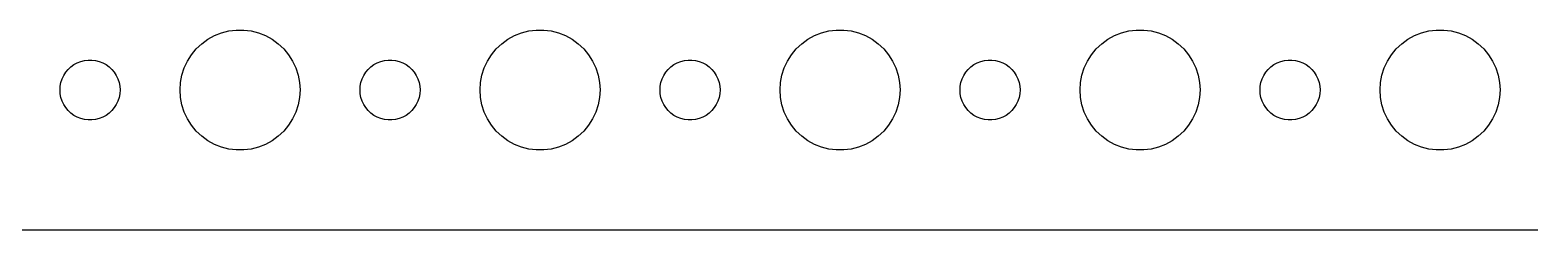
# Model space of a CAD drawing. Header units: metres. Extents: x -150 to 150, y -149 to 149.
# Drawn here: x -3 to 72, y -149.5 to -139.5 of the extents above; entities that cross this region are included whole.
import ezdxf

# ---------------------------------------------------------------- set-up
doc = ezdxf.new("R2010")
doc.units = ezdxf.units.M

msp = doc.modelspace()

# ---------------------------------------------------------------- linework, layer by layer
for p, q in [((5.31308, -140.446), (5.58772, -140.188)), ((5.58772, -140.188), (5.89252, -139.967)), ((5.89252, -139.967), (6.22266, -139.786)), ((6.22266, -139.786), (6.57294, -139.647)), ((6.57294, -139.647), (6.93785, -139.553)), ((6.93785, -139.553), (7.31161, -139.506)), ((7.31161, -139.506), (7.68837, -139.506)), ((7.68837, -139.506), (8.06213, -139.553)), ((8.06213, -139.553), (8.42705, -139.647)), ((8.42705, -139.647), (8.77733, -139.786)), ((8.77733, -139.786), (9.10747, -139.967)), ((9.10747, -139.967), (9.41226, -140.188)), ((9.41226, -140.188), (9.6869, -140.446)), ((20.3131, -140.446), (20.5877, -140.188)), ((20.5877, -140.188), (20.8925, -139.967)), ((20.8925, -139.967), (21.2227, -139.786)), ((21.2227, -139.786), (21.5729, -139.647)), ((21.5729, -139.647), (21.9379, -139.553)), ((21.9379, -139.553), (22.3116, -139.506)), ((22.3116, -139.506), (22.6884, -139.506)), ((22.6884, -139.506), (23.0621, -139.553)), ((23.0621, -139.553), (23.427, -139.647)), ((23.427, -139.647), (23.7773, -139.786)), ((23.7773, -139.786), (24.1075, -139.967)), ((24.1075, -139.967), (24.4123, -140.188)), ((24.4123, -140.188), (24.6869, -140.446)), ((35.3131, -140.446), (35.5877, -140.188)), ((35.5877, -140.188), (35.8925, -139.967)), ((35.8925, -139.967), (36.2227, -139.786)), ((36.2227, -139.786), (36.5729, -139.647)), ((36.5729, -139.647), (36.9379, -139.553)), ((36.9379, -139.553), (37.3116, -139.506)), ((37.3116, -139.506), (37.6884, -139.506)), ((37.6884, -139.506), (38.0621, -139.553)), ((38.0621, -139.553), (38.427, -139.647)), ((38.427, -139.647), (38.7773, -139.786)), ((38.7773, -139.786), (39.1075, -139.967)), ((39.1075, -139.967), (39.4123, -140.188)), ((39.4123, -140.188), (39.6869, -140.446)), ((50.3131, -140.446), (50.5877, -140.188)), ((50.5877, -140.188), (50.8925, -139.967)), ((50.8925, -139.967), (51.2227, -139.786)), ((51.2227, -139.786), (51.5729, -139.647)), ((51.5729, -139.647), (51.9379, -139.553)), ((51.9379, -139.553), (52.3116, -139.506)), ((52.3116, -139.506), (52.6884, -139.506)), ((52.6884, -139.506), (53.0621, -139.553)), ((53.0621, -139.553), (53.427, -139.647)), ((53.427, -139.647), (53.7773, -139.786)), ((53.7773, -139.786), (54.1075, -139.967)), ((54.1075, -139.967), (54.4123, -140.188)), ((54.4123, -140.188), (54.6869, -140.446)), ((65.3131, -140.446), (65.5877, -140.188)), ((65.5877, -140.188), (65.8925, -139.967)), ((65.8925, -139.967), (66.2227, -139.786)), ((66.2227, -139.786), (66.573, -139.647)), ((66.573, -139.647), (66.9379, -139.553)), ((66.9379, -139.553), (67.3116, -139.506)), ((67.3116, -139.506), (67.6884, -139.506)), ((67.6884, -139.506), (68.0621, -139.553)), ((68.0621, -139.553), (68.427, -139.647)), ((68.427, -139.647), (68.7773, -139.786)), ((68.7773, -139.786), (69.1075, -139.967)), ((69.1075, -139.967), (69.4123, -140.188)), ((69.4123, -140.188), (69.6869, -140.446)), ((4.87108, -141.055), (5.07294, -140.737)), ((5.07294, -140.737), (5.31308, -140.446)), ((9.6869, -140.446), (9.92705, -140.737)), ((9.92705, -140.737), (10.1289, -141.055)), ((19.8711, -141.055), (20.0729, -140.737)), ((20.0729, -140.737), (20.3131, -140.446)), ((24.6869, -140.446), (24.927, -140.737)), ((24.927, -140.737), (25.1289, -141.055)), ((34.8711, -141.055), (35.0729, -140.737)), ((35.0729, -140.737), (35.3131, -140.446)), ((39.6869, -140.446), (39.927, -140.737)), ((39.927, -140.737), (40.1289, -141.055)), ((49.8711, -141.055), (50.0729, -140.737)), ((50.0729, -140.737), (50.3131, -140.446)), ((54.6869, -140.446), (54.927, -140.737)), ((54.927, -140.737), (55.1289, -141.055)), ((64.8711, -141.055), (65.073, -140.737)), ((65.073, -140.737), (65.3131, -140.446)), ((69.6869, -140.446), (69.927, -140.737)), ((69.927, -140.737), (70.1289, -141.055)), ((-1.31445, -141.777), (-1.21352, -141.618)), ((-1.21352, -141.618), (-1.09344, -141.473)), ((-1.09344, -141.473), (-0.95613, -141.344)), ((-0.95613, -141.344), (-0.80373, -141.234)), ((-0.80373, -141.234), (-0.63866, -141.143)), ((-0.63866, -141.143), (-0.46352, -141.073)), ((-0.46352, -141.073), (-0.28107, -141.027)), ((-0.28107, -141.027), (-0.09418, -141.003)), ((-0.09418, -141.003), (0.09418, -141.003)), ((0.09418, -141.003), (0.28107, -141.027)), ((0.28107, -141.027), (0.46352, -141.073)), ((0.46352, -141.073), (0.63866, -141.143)), ((0.63866, -141.143), (0.80373, -141.234)), ((0.80373, -141.234), (0.95613, -141.344)), ((0.95613, -141.344), (1.09344, -141.473)), ((1.09344, -141.473), (1.21352, -141.618)), ((1.21352, -141.618), (1.31445, -141.777)), ((4.59424, -141.754), (4.71066, -141.396)), ((4.71066, -141.396), (4.87108, -141.055)), ((10.1289, -141.055), (10.2893, -141.396)), ((10.2893, -141.396), (10.4057, -141.754)), ((13.6855, -141.777), (13.7865, -141.618)), ((13.7865, -141.618), (13.9065, -141.473)), ((13.9065, -141.473), (14.0439, -141.344)), ((14.0439, -141.344), (14.1963, -141.234)), ((14.1963, -141.234), (14.3613, -141.143)), ((14.3613, -141.143), (14.5365, -141.073)), ((14.5365, -141.073), (14.7189, -141.027)), ((14.7189, -141.027), (14.9058, -141.003)), ((14.9058, -141.003), (15.0942, -141.003)), ((15.0942, -141.003), (15.2811, -141.027)), ((15.2811, -141.027), (15.4635, -141.073)), ((15.4635, -141.073), (15.6387, -141.143)), ((15.6387, -141.143), (15.8037, -141.234)), ((15.8037, -141.234), (15.9561, -141.344)), ((15.9561, -141.344), (16.0934, -141.473)), ((16.0934, -141.473), (16.2135, -141.618)), ((16.2135, -141.618), (16.3145, -141.777)), ((19.5942, -141.754), (19.7107, -141.396)), ((19.7107, -141.396), (19.8711, -141.055)), ((25.1289, -141.055), (25.2893, -141.396)), ((25.2893, -141.396), (25.4057, -141.754)), ((28.6855, -141.777), (28.7865, -141.618)), ((28.7865, -141.618), (28.9065, -141.473)), ((28.9065, -141.473), (29.0439, -141.344)), ((29.0439, -141.344), (29.1963, -141.234)), ((29.1963, -141.234), (29.3613, -141.143)), ((29.3613, -141.143), (29.5365, -141.073)), ((29.5365, -141.073), (29.7189, -141.027)), ((29.7189, -141.027), (29.9058, -141.003)), ((29.9058, -141.003), (30.0942, -141.003)), ((30.0942, -141.003), (30.2811, -141.027)), ((30.2811, -141.027), (30.4635, -141.073)), ((30.4635, -141.073), (30.6387, -141.143)), ((30.6387, -141.143), (30.8037, -141.234)), ((30.8037, -141.234), (30.9561, -141.344)), ((30.9561, -141.344), (31.0934, -141.473)), ((31.0934, -141.473), (31.2135, -141.618)), ((31.2135, -141.618), (31.3145, -141.777)), ((34.5942, -141.754), (34.7107, -141.396)), ((34.7107, -141.396), (34.8711, -141.055)), ((40.1289, -141.055), (40.2893, -141.396)), ((40.2893, -141.396), (40.4057, -141.754)), ((43.6855, -141.777), (43.7865, -141.618)), ((43.7865, -141.618), (43.9065, -141.473)), ((43.9065, -141.473), (44.0439, -141.344)), ((44.0439, -141.344), (44.1963, -141.234)), ((44.1963, -141.234), (44.3613, -141.143)), ((44.3613, -141.143), (44.5365, -141.073)), ((44.5365, -141.073), (44.7189, -141.027)), ((44.7189, -141.027), (44.9058, -141.003)), ((44.9058, -141.003), (45.0942, -141.003)), ((45.0942, -141.003), (45.2811, -141.027)), ((45.2811, -141.027), (45.4635, -141.073)), ((45.4635, -141.073), (45.6387, -141.143)), ((45.6387, -141.143), (45.8037, -141.234)), ((45.8037, -141.234), (45.9561, -141.344)), ((45.9561, -141.344), (46.0934, -141.473)), ((46.0934, -141.473), (46.2135, -141.618)), ((46.2135, -141.618), (46.3145, -141.777)), ((49.5942, -141.754), (49.7107, -141.396)), ((49.7107, -141.396), (49.8711, -141.055)), ((55.1289, -141.055), (55.2893, -141.396)), ((55.2893, -141.396), (55.4057, -141.754)), ((58.6855, -141.777), (58.7865, -141.618)), ((58.7865, -141.618), (58.9065, -141.473)), ((58.9065, -141.473), (59.0439, -141.344)), ((59.0439, -141.344), (59.1963, -141.234)), ((59.1963, -141.234), (59.3613, -141.143)), ((59.3613, -141.143), (59.5365, -141.073)), ((59.5365, -141.073), (59.7189, -141.027)), ((59.7189, -141.027), (59.9058, -141.003)), ((59.9058, -141.003), (60.0942, -141.003)), ((60.0942, -141.003), (60.2811, -141.027)), ((60.2811, -141.027), (60.4635, -141.073)), ((60.4635, -141.073), (60.6387, -141.143)), ((60.6387, -141.143), (60.8037, -141.234)), ((60.8037, -141.234), (60.9561, -141.344)), ((60.9561, -141.344), (61.0934, -141.473)), ((61.0934, -141.473), (61.2135, -141.618)), ((61.2135, -141.618), (61.3145, -141.777)), ((64.5943, -141.754), (64.7107, -141.396)), ((64.7107, -141.396), (64.8711, -141.055)), ((70.1289, -141.055), (70.2893, -141.396)), ((70.2893, -141.396), (70.4057, -141.754)), ((-1.5, -142.5), (-1.48816, -142.312)), ((-1.48816, -142.688), (-1.5, -142.5)), ((-1.48816, -142.312), (-1.45287, -142.127)), ((-1.45287, -142.127), (-1.39465, -141.948)), ((-1.39465, -141.948), (-1.31445, -141.777)), ((1.31445, -141.777), (1.39465, -141.948)), ((1.39465, -141.948), (1.45287, -142.127)), ((1.45287, -142.127), (1.48816, -142.312)), ((1.48816, -142.312), (1.5, -142.5)), ((1.5, -142.5), (1.48816, -142.688)), ((4.5, -142.5), (4.52365, -142.124)), ((4.52365, -142.876), (4.5, -142.5)), ((4.52365, -142.124), (4.59424, -141.754)), ((10.4057, -141.754), (10.4763, -142.124)), ((10.4763, -142.124), (10.5, -142.5)), ((10.5, -142.5), (10.4763, -142.876)), ((13.5, -142.5), (13.5118, -142.312)), ((13.5118, -142.688), (13.5, -142.5)), ((13.5118, -142.312), (13.5471, -142.127)), ((13.5471, -142.127), (13.6053, -141.948)), ((13.6053, -141.948), (13.6855, -141.777)), ((16.3145, -141.777), (16.3947, -141.948)), ((16.3947, -141.948), (16.4529, -142.127)), ((16.4529, -142.127), (16.4882, -142.312)), ((16.4882, -142.312), (16.5, -142.5)), ((16.5, -142.5), (16.4882, -142.688)), ((19.5, -142.5), (19.5237, -142.124)), ((19.5237, -142.876), (19.5, -142.5)), ((19.5237, -142.124), (19.5942, -141.754)), ((25.4057, -141.754), (25.4763, -142.124)), ((25.4763, -142.124), (25.5, -142.5)), ((25.5, -142.5), (25.4763, -142.876)), ((28.5, -142.5), (28.5118, -142.312)), ((28.5118, -142.688), (28.5, -142.5)), ((28.5118, -142.312), (28.5471, -142.127)), ((28.5471, -142.127), (28.6053, -141.948)), ((28.6053, -141.948), (28.6855, -141.777)), ((31.3145, -141.777), (31.3947, -141.948)), ((31.3947, -141.948), (31.4529, -142.127)), ((31.4529, -142.127), (31.4882, -142.312)), ((31.4882, -142.312), (31.5, -142.5)), ((31.5, -142.5), (31.4882, -142.688)), ((34.5, -142.5), (34.5237, -142.124)), ((34.5237, -142.876), (34.5, -142.5)), ((34.5237, -142.124), (34.5942, -141.754)), ((40.4057, -141.754), (40.4763, -142.124)), ((40.4763, -142.124), (40.5, -142.5)), ((40.5, -142.5), (40.4763, -142.876)), ((43.5, -142.5), (43.5118, -142.312)), ((43.5118, -142.688), (43.5, -142.5)), ((43.5118, -142.312), (43.5471, -142.127)), ((43.5471, -142.127), (43.6053, -141.948)), ((43.6053, -141.948), (43.6855, -141.777)), ((46.3145, -141.777), (46.3947, -141.948)), ((46.3947, -141.948), (46.4529, -142.127)), ((46.4529, -142.127), (46.4882, -142.312)), ((46.4882, -142.312), (46.5, -142.5)), ((46.5, -142.5), (46.4882, -142.688)), ((49.5, -142.5), (49.5237, -142.124)), ((49.5237, -142.876), (49.5, -142.5)), ((49.5237, -142.124), (49.5942, -141.754)), ((55.4057, -141.754), (55.4763, -142.124)), ((55.4763, -142.124), (55.5, -142.5)), ((55.5, -142.5), (55.4763, -142.876)), ((58.5, -142.5), (58.5118, -142.312)), ((58.5118, -142.688), (58.5, -142.5)), ((58.5118, -142.312), (58.5471, -142.127)), ((58.5471, -142.127), (58.6053, -141.948)), ((58.6053, -141.948), (58.6855, -141.777)), ((61.3145, -141.777), (61.3947, -141.948)), ((61.3947, -141.948), (61.4529, -142.127)), ((61.4529, -142.127), (61.4882, -142.312)), ((61.4882, -142.312), (61.5, -142.5)), ((61.5, -142.5), (61.4882, -142.688)), ((64.5, -142.5), (64.5237, -142.124)), ((64.5237, -142.876), (64.5, -142.5)), ((64.5237, -142.124), (64.5943, -141.754)), ((70.4057, -141.754), (70.4763, -142.124)), ((70.4763, -142.124), (70.5, -142.5)), ((70.5, -142.5), (70.4763, -142.876)), ((-1.45287, -142.873), (-1.48816, -142.688)), ((-1.39465, -143.052), (-1.45287, -142.873)), ((-1.31445, -143.223), (-1.39465, -143.052)), ((-1.21352, -143.382), (-1.31445, -143.223)), ((1.31445, -143.223), (1.21352, -143.382)), ((1.39465, -143.052), (1.31445, -143.223)), ((1.45287, -142.873), (1.39465, -143.052)), ((1.48816, -142.688), (1.45287, -142.873)), ((4.59424, -143.246), (4.52365, -142.876)), ((4.71066, -143.604), (4.59424, -143.246)), ((10.4057, -143.246), (10.2893, -143.604)), ((10.4763, -142.876), (10.4057, -143.246)), ((13.5471, -142.873), (13.5118, -142.688)), ((13.6053, -143.052), (13.5471, -142.873)), ((13.6855, -143.223), (13.6053, -143.052)), ((13.7865, -143.382), (13.6855, -143.223)), ((16.3145, -143.223), (16.2135, -143.382)), ((16.3947, -143.052), (16.3145, -143.223)), ((16.4529, -142.873), (16.3947, -143.052)), ((16.4882, -142.688), (16.4529, -142.873)), ((19.5942, -143.246), (19.5237, -142.876)), ((19.7107, -143.604), (19.5942, -143.246)), ((25.4057, -143.246), (25.2893, -143.604)), ((25.4763, -142.876), (25.4057, -143.246)), ((28.5471, -142.873), (28.5118, -142.688)), ((28.6053, -143.052), (28.5471, -142.873)), ((28.6855, -143.223), (28.6053, -143.052)), ((28.7865, -143.382), (28.6855, -143.223)), ((31.3145, -143.223), (31.2135, -143.382)), ((31.3947, -143.052), (31.3145, -143.223)), ((31.4529, -142.873), (31.3947, -143.052)), ((31.4882, -142.688), (31.4529, -142.873)), ((34.5942, -143.246), (34.5237, -142.876)), ((34.7107, -143.604), (34.5942, -143.246)), ((40.4057, -143.246), (40.2893, -143.604)), ((40.4763, -142.876), (40.4057, -143.246)), ((43.5471, -142.873), (43.5118, -142.688)), ((43.6053, -143.052), (43.5471, -142.873)), ((43.6855, -143.223), (43.6053, -143.052)), ((43.7865, -143.382), (43.6855, -143.223)), ((46.3145, -143.223), (46.2135, -143.382)), ((46.3947, -143.052), (46.3145, -143.223)), ((46.4529, -142.873), (46.3947, -143.052)), ((46.4882, -142.688), (46.4529, -142.873)), ((49.5942, -143.246), (49.5237, -142.876)), ((49.7107, -143.604), (49.5942, -143.246)), ((55.4057, -143.246), (55.2893, -143.604)), ((55.4763, -142.876), (55.4057, -143.246)), ((58.5471, -142.873), (58.5118, -142.688)), ((58.6053, -143.052), (58.5471, -142.873)), ((58.6855, -143.223), (58.6053, -143.052)), ((58.7865, -143.382), (58.6855, -143.223)), ((61.3145, -143.223), (61.2135, -143.382)), ((61.3947, -143.052), (61.3145, -143.223)), ((61.4529, -142.873), (61.3947, -143.052)), ((61.4882, -142.688), (61.4529, -142.873)), ((64.5943, -143.246), (64.5237, -142.876)), ((64.7107, -143.604), (64.5943, -143.246)), ((70.4057, -143.246), (70.2893, -143.604)), ((70.4763, -142.876), (70.4057, -143.246)), ((-1.09344, -143.527), (-1.21352, -143.382)), ((-0.95613, -143.656), (-1.09344, -143.527)), ((-0.80373, -143.766), (-0.95613, -143.656)), ((-0.63866, -143.857), (-0.80373, -143.766)), ((-0.46352, -143.927), (-0.63866, -143.857)), ((-0.28107, -143.973), (-0.46352, -143.927)), ((-0.09418, -143.997), (-0.28107, -143.973)), ((0.09418, -143.997), (-0.09418, -143.997)), ((0.28107, -143.973), (0.09418, -143.997)), ((0.46352, -143.927), (0.28107, -143.973)), ((0.63866, -143.857), (0.46352, -143.927)), ((0.80373, -143.766), (0.63866, -143.857)), ((0.95613, -143.656), (0.80373, -143.766)), ((1.09344, -143.527), (0.95613, -143.656)), ((1.21352, -143.382), (1.09344, -143.527)), ((4.87108, -143.945), (4.71066, -143.604)), ((5.07294, -144.263), (4.87108, -143.945)), ((10.1289, -143.945), (9.92705, -144.263)), ((10.2893, -143.604), (10.1289, -143.945)), ((13.9065, -143.527), (13.7865, -143.382)), ((14.0439, -143.656), (13.9065, -143.527)), ((14.1963, -143.766), (14.0439, -143.656)), ((14.3613, -143.857), (14.1963, -143.766)), ((14.5365, -143.927), (14.3613, -143.857)), ((14.7189, -143.973), (14.5365, -143.927)), ((14.9058, -143.997), (14.7189, -143.973)), ((15.0942, -143.997), (14.9058, -143.997)), ((15.2811, -143.973), (15.0942, -143.997)), ((15.4635, -143.927), (15.2811, -143.973)), ((15.6387, -143.857), (15.4635, -143.927)), ((15.8037, -143.766), (15.6387, -143.857)), ((15.9561, -143.656), (15.8037, -143.766)), ((16.0934, -143.527), (15.9561, -143.656)), ((16.2135, -143.382), (16.0934, -143.527)), ((19.8711, -143.945), (19.7107, -143.604)), ((20.0729, -144.263), (19.8711, -143.945)), ((25.1289, -143.945), (24.927, -144.263)), ((25.2893, -143.604), (25.1289, -143.945)), ((28.9065, -143.527), (28.7865, -143.382)), ((29.0439, -143.656), (28.9065, -143.527)), ((29.1963, -143.766), (29.0439, -143.656)), ((29.3613, -143.857), (29.1963, -143.766)), ((29.5365, -143.927), (29.3613, -143.857)), ((29.7189, -143.973), (29.5365, -143.927)), ((29.9058, -143.997), (29.7189, -143.973)), ((30.0942, -143.997), (29.9058, -143.997)), ((30.2811, -143.973), (30.0942, -143.997)), ((30.4635, -143.927), (30.2811, -143.973)), ((30.6387, -143.857), (30.4635, -143.927)), ((30.8037, -143.766), (30.6387, -143.857)), ((30.9561, -143.656), (30.8037, -143.766)), ((31.0934, -143.527), (30.9561, -143.656)), ((31.2135, -143.382), (31.0934, -143.527)), ((34.8711, -143.945), (34.7107, -143.604)), ((35.0729, -144.263), (34.8711, -143.945)), ((40.1289, -143.945), (39.927, -144.263)), ((40.2893, -143.604), (40.1289, -143.945)), ((43.9065, -143.527), (43.7865, -143.382)), ((44.0439, -143.656), (43.9065, -143.527)), ((44.1963, -143.766), (44.0439, -143.656)), ((44.3613, -143.857), (44.1963, -143.766)), ((44.5365, -143.927), (44.3613, -143.857)), ((44.7189, -143.973), (44.5365, -143.927)), ((44.9058, -143.997), (44.7189, -143.973)), ((45.0942, -143.997), (44.9058, -143.997)), ((45.2811, -143.973), (45.0942, -143.997)), ((45.4635, -143.927), (45.2811, -143.973)), ((45.6387, -143.857), (45.4635, -143.927)), ((45.8037, -143.766), (45.6387, -143.857)), ((45.9561, -143.656), (45.8037, -143.766)), ((46.0934, -143.527), (45.9561, -143.656)), ((46.2135, -143.382), (46.0934, -143.527)), ((49.8711, -143.945), (49.7107, -143.604)), ((50.0729, -144.263), (49.8711, -143.945)), ((55.1289, -143.945), (54.927, -144.263)), ((55.2893, -143.604), (55.1289, -143.945)), ((58.9065, -143.527), (58.7865, -143.382)), ((59.0439, -143.656), (58.9065, -143.527)), ((59.1963, -143.766), (59.0439, -143.656)), ((59.3613, -143.857), (59.1963, -143.766)), ((59.5365, -143.927), (59.3613, -143.857)), ((59.7189, -143.973), (59.5365, -143.927)), ((59.9058, -143.997), (59.7189, -143.973)), ((60.0942, -143.997), (59.9058, -143.997)), ((60.2811, -143.973), (60.0942, -143.997)), ((60.4635, -143.927), (60.2811, -143.973)), ((60.6387, -143.857), (60.4635, -143.927)), ((60.8037, -143.766), (60.6387, -143.857)), ((60.9561, -143.656), (60.8037, -143.766)), ((61.0934, -143.527), (60.9561, -143.656)), ((61.2135, -143.382), (61.0934, -143.527)), ((64.8711, -143.945), (64.7107, -143.604)), ((65.073, -144.263), (64.8711, -143.945)), ((70.1289, -143.945), (69.927, -144.263)), ((70.2893, -143.604), (70.1289, -143.945)), ((5.31308, -144.554), (5.07294, -144.263)), ((5.58772, -144.812), (5.31308, -144.554)), ((9.6869, -144.554), (9.41226, -144.812)), ((9.92705, -144.263), (9.6869, -144.554)), ((20.3131, -144.554), (20.0729, -144.263)), ((20.5877, -144.812), (20.3131, -144.554)), ((24.6869, -144.554), (24.4123, -144.812)), ((24.927, -144.263), (24.6869, -144.554)), ((35.3131, -144.554), (35.0729, -144.263)), ((35.5877, -144.812), (35.3131, -144.554)), ((39.6869, -144.554), (39.4123, -144.812)), ((39.927, -144.263), (39.6869, -144.554)), ((50.3131, -144.554), (50.0729, -144.263)), ((50.5877, -144.812), (50.3131, -144.554)), ((54.6869, -144.554), (54.4123, -144.812)), ((54.927, -144.263), (54.6869, -144.554)), ((65.3131, -144.554), (65.073, -144.263)), ((65.5877, -144.812), (65.3131, -144.554)), ((69.6869, -144.554), (69.4123, -144.812)), ((69.927, -144.263), (69.6869, -144.554)), ((5.89252, -145.033), (5.58772, -144.812)), ((6.22266, -145.214), (5.89252, -145.033)), ((6.57294, -145.353), (6.22266, -145.214)), ((6.93785, -145.447), (6.57294, -145.353)), ((7.31161, -145.494), (6.93785, -145.447)), ((7.68837, -145.494), (7.31161, -145.494)), ((8.06213, -145.447), (7.68837, -145.494)), ((8.42705, -145.353), (8.06213, -145.447)), ((8.77733, -145.214), (8.42705, -145.353)), ((9.10747, -145.033), (8.77733, -145.214)), ((9.41226, -144.812), (9.10747, -145.033)), ((20.8925, -145.033), (20.5877, -144.812)), ((21.2227, -145.214), (20.8925, -145.033)), ((21.5729, -145.353), (21.2227, -145.214)), ((21.9379, -145.447), (21.5729, -145.353)), ((22.3116, -145.494), (21.9379, -145.447)), ((22.6884, -145.494), (22.3116, -145.494)), ((23.0621, -145.447), (22.6884, -145.494)), ((23.427, -145.353), (23.0621, -145.447)), ((23.7773, -145.214), (23.427, -145.353)), ((24.1075, -145.033), (23.7773, -145.214)), ((24.4123, -144.812), (24.1075, -145.033)), ((35.8925, -145.033), (35.5877, -144.812)), ((36.2227, -145.214), (35.8925, -145.033)), ((36.5729, -145.353), (36.2227, -145.214)), ((36.9379, -145.447), (36.5729, -145.353)), ((37.3116, -145.494), (36.9379, -145.447)), ((37.6884, -145.494), (37.3116, -145.494)), ((38.0621, -145.447), (37.6884, -145.494)), ((38.427, -145.353), (38.0621, -145.447)), ((38.7773, -145.214), (38.427, -145.353)), ((39.1075, -145.033), (38.7773, -145.214)), ((39.4123, -144.812), (39.1075, -145.033)), ((50.8925, -145.033), (50.5877, -144.812)), ((51.2227, -145.214), (50.8925, -145.033)), ((51.5729, -145.353), (51.2227, -145.214)), ((51.9379, -145.447), (51.5729, -145.353)), ((52.3116, -145.494), (51.9379, -145.447)), ((52.6884, -145.494), (52.3116, -145.494)), ((53.0621, -145.447), (52.6884, -145.494)), ((53.427, -145.353), (53.0621, -145.447)), ((53.7773, -145.214), (53.427, -145.353)), ((54.1075, -145.033), (53.7773, -145.214)), ((54.4123, -144.812), (54.1075, -145.033)), ((65.8925, -145.033), (65.5877, -144.812)), ((66.2227, -145.214), (65.8925, -145.033)), ((66.573, -145.353), (66.2227, -145.214)), ((66.9379, -145.447), (66.573, -145.353)), ((67.3116, -145.494), (66.9379, -145.447)), ((67.6884, -145.494), (67.3116, -145.494)), ((68.0621, -145.447), (67.6884, -145.494)), ((68.427, -145.353), (68.0621, -145.447)), ((68.7773, -145.214), (68.427, -145.353)), ((69.1075, -145.033), (68.7773, -145.214)), ((69.4123, -144.812), (69.1075, -145.033)), ((-144.814, -149.49), (144.814, -149.49))]:
    msp.add_line(p, q)

doc.saveas('drawing.dxf')
